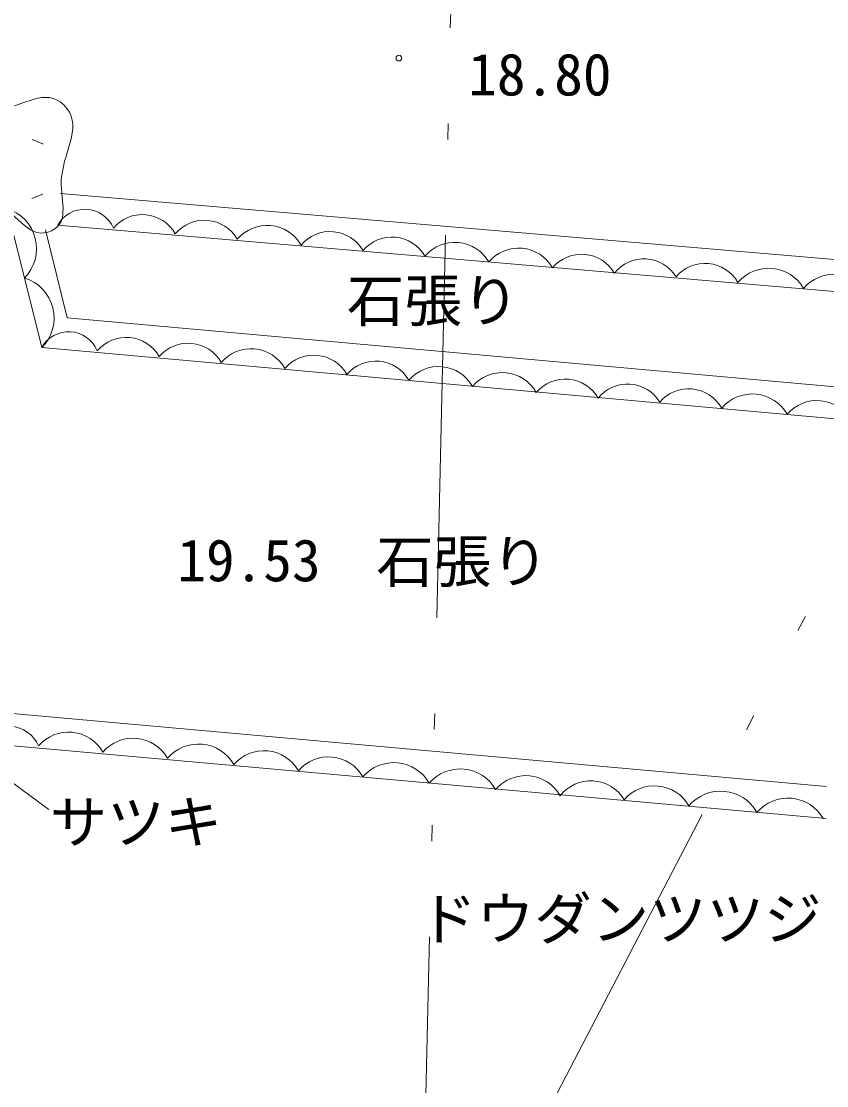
# Model space of a CAD drawing. Units: millimetres, scale not verified. Extents: x 0 to 420500, y 0 to 297000.
# Drawn here: x 102315 to 108622, y 66293 to 74633 of the extents above; entities that cross this region are included whole.
import ezdxf
from ezdxf.enums import TextEntityAlignment as Align

# ---------------------------------------------------------------- set-up
doc = ezdxf.new("R2010")
doc.units = ezdxf.units.MM
doc.header["$LTSCALE"] = 500
doc.linetypes.add('DASHED_DOUBLE_DOTTED', pattern=[11, 6, -1.5, 0.25, -1.5, 0.25, -1.5])
for name, color, linetype, lineweight in [('0-1公園内現況', 7, 'Continuous', 13), ('0-5樹木番号(名称)', 3, 'Continuous', 13), ('0-C系統図(下水)', 5, 'DASHED_DOUBLE_DOTTED', 13)]:
    doc.layers.add(name, color=color, linetype=linetype, lineweight=lineweight)
doc.styles.add('ＭＳ ゴシック', font='')
doc.styles.get('ＭＳ ゴシック').set_extended_font_data('MS Gothic')

msp = doc.modelspace()

# ---------------------------------------------------------------- linework, layer by layer
at = {"layer": '0-1公園内現況'}
for p, q in [((102399.6, 73707.2), (102489.9, 73670.8)), ((102396.4, 73245.6), (102482.6, 73279)), ((102621.8, 73283.8), (109460.6, 72699.1)), ((102204.9, 73165.9), (102475.1, 72076.3)), ((102503.7, 72999.5), (102674.9, 72309.3)), ((102600.5, 73034.7), (109443.8, 72449.7)), ((102674.9, 72309.3), (109393.7, 71705.2)), ((102475.1, 72076.3), (109376.9, 71455.7)), ((102157, 69216.6), (108620.8, 68636.9)), ((101995.9, 68980), (108616.9, 68386.2))]:
    msp.add_line(p, q, dxfattribs=at)
msp.add_circle((105271.9, 74344.5), 22.3, dxfattribs=at)
for centre, radius, start, end in [((102104.6, 72851.8), 329.6, 315.57034, 72.29085), ((102812.9, 72918.6), 242, 22.9016, 151.32384), ((103263.1, 72821), 297.4, 29.83999, 139.83999), ((103748.4, 72777.1), 297.4, 29.83999, 139.83999), ((104240.2, 72727.8), 305.9, 29.83999, 139.83999), ((104732.9, 72688.2), 297.4, 29.83999, 139.83999), ((105218.2, 72644.4), 297.4, 29.83999, 139.83999), ((105710, 72595.1), 305.9, 29.83999, 139.83999), ((106209.1, 72550), 305.9, 29.83999, 139.83999), ((106701.8, 72510.4), 297.4, 29.83999, 139.83999), ((107191.2, 72478.3), 293.2, 31.24361, 142.10398), ((107669.1, 72438.6), 297.4, 29.83999, 139.83999), ((108167.4, 72383.8), 314.4, 29.83999, 139.83999), ((108674, 72343), 305.9, 29.83999, 139.83999), ((102245.5, 72308.5), 326.6, 314.68385, 73.17734), ((102686.9, 71959.1), 242, 22.62902, 151.05126), ((103136.7, 71859.3), 297.4, 29.56741, 139.56741), ((103621.8, 71813.2), 297.4, 29.56741, 139.56741), ((104113.4, 71761.6), 305.9, 29.56741, 139.56741), ((104605.8, 71719.6), 297.4, 29.56741, 139.56741), ((105090.9, 71673.5), 297.4, 29.56741, 139.56741), ((105582.5, 71621.8), 305.9, 29.56741, 139.56741), ((106081.4, 71574.4), 305.9, 29.56741, 139.56741), ((106573.9, 71532.5), 297.4, 29.56741, 139.56741), ((107063.1, 71498), 293.2, 30.97103, 141.8314), ((107540.9, 71456), 297.4, 29.56741, 139.56741), ((108038.9, 71398.9), 314.4, 29.56741, 139.56741), ((108545.2, 71355.6), 305.9, 29.56741, 139.56741), ((102216.5, 68857.9), 252.1, 22.61707, 151.03932), ((102685, 68753.9), 309.8, 29.55546, 139.55546), ((103190.2, 68705.8), 309.8, 29.55546, 139.55546), ((103702.2, 68651.9), 318.6, 29.55546, 139.55546), ((104215.2, 68608.1), 309.8, 29.55546, 139.55546), ((104720.4, 68559.9), 309.8, 29.55546, 139.55546), ((105232.4, 68506), 318.6, 29.55546, 139.55546), ((105752.1, 68456.5), 318.6, 29.55546, 139.55546), ((106265.1, 68412.7), 309.8, 29.55546, 139.55546), ((106774.6, 68376.7), 305.4, 30.95909, 141.81945), ((107272.3, 68332.9), 309.8, 29.55546, 139.55546), ((107791, 68273.2), 327.5, 29.55546, 139.55546), ((108318.4, 68228.1), 318.6, 29.55546, 139.55546)]:
    msp.add_arc(centre, radius, start, end, dxfattribs=at)
msp.add_open_spline([(102552.3, 72992.2), (102385.1, 72912.7), (102285.3, 73109.3), (102136.6, 73219.5), (101964.3, 73347.2), (101856.2, 73420.7), (101744.4, 73603.7), (101695.9, 73683.1), (101627.5, 73750.4), (101673.8, 73831.1), (101767.6, 73994.9), (101957.9, 73912), (102144.4, 73940.8), (102338.8, 73970.9), (102503.9, 74115.6), (102646.4, 73980), (102806.2, 73828), (102654, 73634.9), (102630.7, 73415.5), (102613, 73248.3), (102704.2, 73064.3), (102552.3, 72992.2)], degree=3, knots=[0, 0, 0, 0, 1, 1, 1, 2, 2, 2, 3, 3, 3, 4, 4, 4, 5, 5, 5, 6, 6, 6, 7, 7, 7, 7], dxfattribs=at)
at = {"layer": '0-5樹木番号(名称)'}
msp.add_line((102530.5, 68456.6), (101262.6, 69393.3), dxfattribs=at)
at = {"layer": '0-C系統図(下水)'}
for p, q in [((105443.8, 64460.4), (105956.8, 86958.8)), ((110186.6, 73295.6), (105571, 64432.2))]:
    msp.add_line(p, q, dxfattribs=at)

# ---------------------------------------------------------------- texts
at = {"layer": '0-1公園内現況', "style": 'ＭＳ ゴシック'}
for s, p in [('18.80', (106375.9, 74216.6)), ('石張り', (105540, 72445.2)), ('19.53', (104097.7, 70410.3)), ('石張り', (105769.5, 70401.1))]:
    msp.add_text(s, height=329.9, dxfattribs=at).set_placement(p, align=Align.MIDDLE_CENTER)
at = {"layer": '0-5樹木番号(名称)', "style": 'ＭＳ ゴシック'}
for s, p in [('サツキ', (103213, 68359.2)), ('ドウダンツツジ', (107006.3, 67601.9))]:
    msp.add_text(s, height=329.9, dxfattribs=at).set_placement(p, align=Align.MIDDLE_CENTER)

doc.saveas('drawing.dxf')
